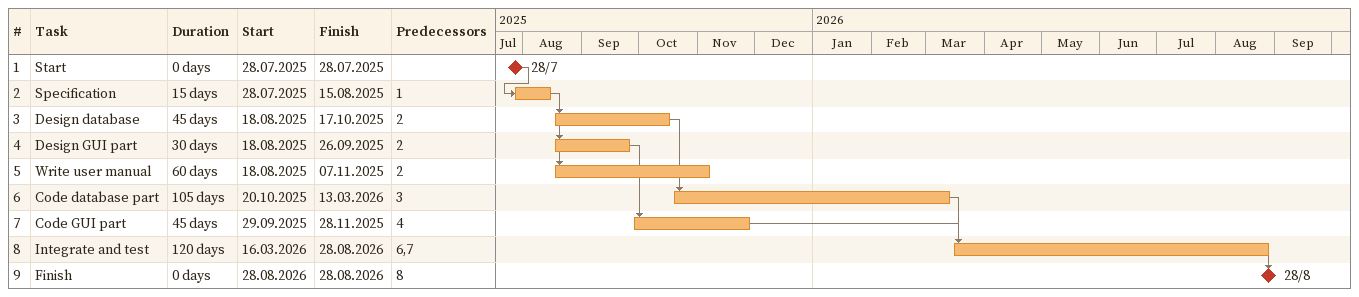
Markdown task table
| ID | Task | Duration | Start | Finish | Predecessors |
|---|---|---|---|---|---|
| 1 | Start | 0d | 2025-07-28 | 2025-07-28 |  |
| 2 | Specification | 15d | 2025-07-28 | 2025-08-15 | 1 |
| 3 | Design database | 45d | 2025-08-18 | 2025-10-17 | 2 |
| 4 | Design GUI part | 30d | 2025-08-18 | 2025-09-26 | 2 |
| 5 | Write user manual | 60d | 2025-08-18 | 2025-11-07 | 2 |
| 6 | Code database part | 105d | 2025-10-20 | 2026-03-13 | 3 |
| 7 | Code GUI part | 45d | 2025-09-29 | 2025-11-28 | 4 |
| 8 | Integrate and test | 120d | 2026-03-16 | 2026-08-28 | 6, 7 |
| 9 | Finish | 0d | 2026-08-28 | 2026-08-28 | 8 |
